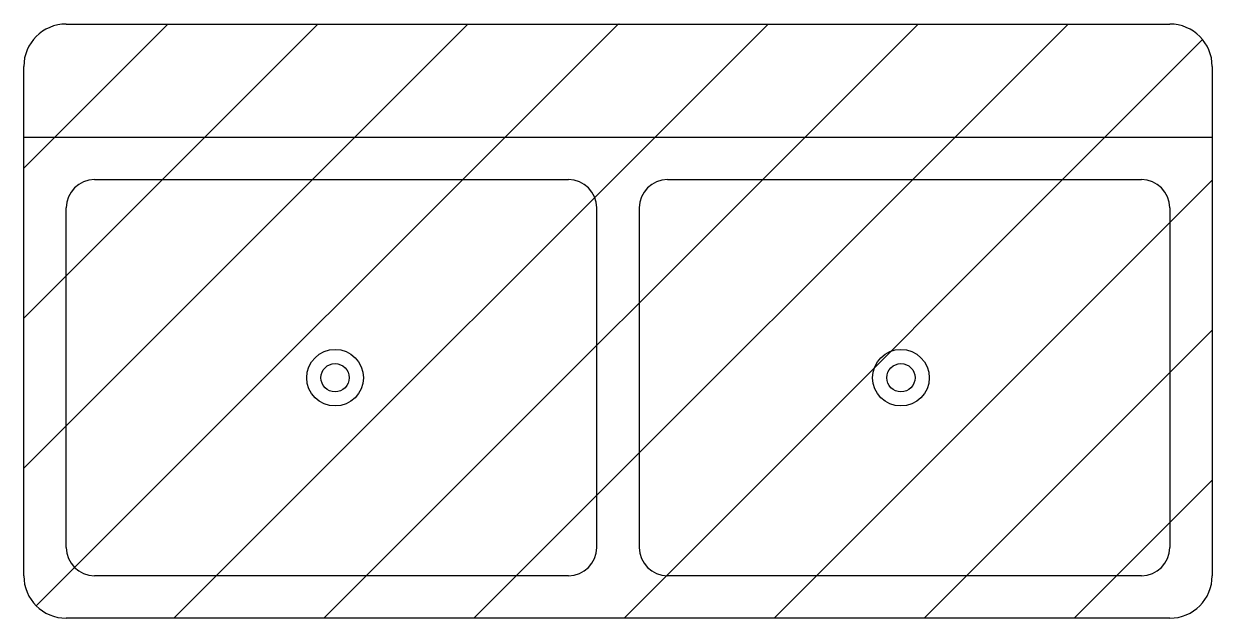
# Model space of a CAD drawing. Extents: x -21 to 21, y -21 to 0.
import ezdxf

# ---------------------------------------------------------------- set-up
doc = ezdxf.new("R2010")
doc.units = 0
doc.header["$MEASUREMENT"] = 0
doc.styles.add('ATTR', font='romans.shx', dxfattribs={"width": 0.8, "height": 1.2})

msp = doc.modelspace()

# ---------------------------------------------------------------- hatches: boundary and pattern name
h = msp.add_hatch()
h.set_pattern_fill('ANSI31', color=256, scale=30, style=0)
edge = h.paths.add_edge_path()
edge.add_line((-19.5, 0), (19.5, 0))
edge.add_arc((19.5, -1.5), 1.5, 0, 90, ccw=False)
edge.add_line((21, -1.5), (21, -19.5))
edge.add_arc((19.5, -19.5), 1.5, -90, 0, ccw=False)
edge.add_line((19.5, -21), (-19.5, -21))
edge.add_arc((-19.5, -19.5), 1.5, 180, 270, ccw=False)
edge.add_line((-21, -19.5), (-21, -1.5))
edge.add_arc((-19.5, -1.5), 1.5, 90, 180, ccw=False)

# ---------------------------------------------------------------- linework, layer by layer
for p, q in [((-21, -4), (21, -4)), ((-0.75, -18.5), (-0.75, -6.5)), ((0.75, -6.5), (0.75, -18.5))]:
    msp.add_line(p, q)
for points in [[(-19.5, 0), (19.5, 0)], [(-21, -19.5), (-21, -1.5)], [(21, -1.5), (21, -19.5)], [(-18.5, -5.5), (-1.75, -5.5)], [(1.75, -5.5), (18.5, -5.5)], [(-19.5, -18.5), (-19.5, -6.5)], [(19.5, -6.5), (19.5, -18.5)], [(-1.75, -19.5), (-18.5, -19.5)], [(18.5, -19.5), (1.75, -19.5)], [(19.5, -21), (-19.5, -21)]]:
    msp.add_lwpolyline(points)
for centre, radius in [((-10, -12.5), 1), ((10, -12.5), 1), ((-10, -12.5), 0.5), ((10, -12.5), 0.5)]:
    msp.add_circle(centre, radius)
for centre, radius, start, end in [((-19.5, -1.5), 1.5, 90, 180), ((19.5, -1.5), 1.5, 0, 90), ((-18.5, -6.5), 1, 90, 180), ((-1.75, -6.5), 1, 0, 90), ((1.75, -6.5), 1, 90, 180), ((18.5, -6.5), 1, 0, 90), ((-18.5, -18.5), 1, 180, 270), ((-1.75, -18.5), 1, 270, 0), ((1.75, -18.5), 1, 180, 270), ((18.5, -18.5), 1, 270, 0), ((-19.5, -19.5), 1.5, 180, 270), ((19.5, -19.5), 1.5, 270, 0)]:
    msp.add_arc(centre, radius, start, end)

# ---------------------------------------------------------------- texts
at = {"style": 'ATTR', "width": 0.8, "flags": 9}
msp.add_attdef('ESTCODE', (0, 0), '', height=0.0084, dxfattribs=at)

doc.saveas('drawing.dxf')
